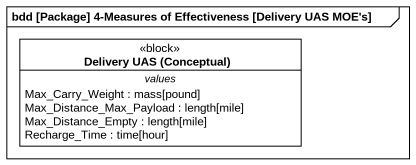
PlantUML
@startuml
mainframe bdd [Package] 4-Measures of Effectiveness [Delivery UAS MOE's]
hide circle
hide empty members
class "Delivery UAS (Conceptual)" as Delivery_UAS_Conceptual <<block>> {
  -- values --
  Max_Carry_Weight : mass[pound]
  Max_Distance_Max_Payload : length[mile]
  Max_Distance_Empty : length[mile]
  Recharge_Time : time[hour]
}
@enduml
